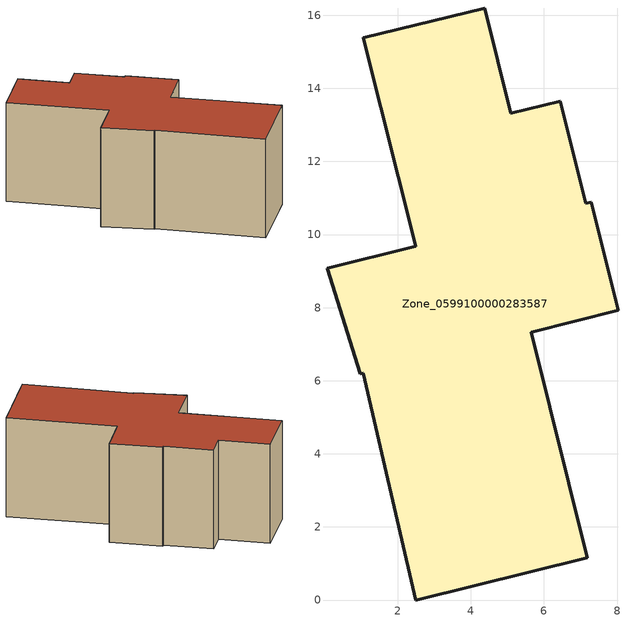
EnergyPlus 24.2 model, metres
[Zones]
Zone_0599100000283587
 floor ground (C_G): 0.98,6.19 0.06,9.07 2.5,9.68 1.05,15.38 4.38,16.2 5.09,13.31 6.44,13.65 7.14,10.86 7.29,10.89 8.04,7.93 5.65,7.33 7.19,1.16 2.49,0 1.05,6.21 z0
 wall outside (C_F): 8.04,7.93 7.29,10.89 7.14,10.86 6.44,13.65 5.09,13.31 4.38,16.2 1.05,15.38 2.5,9.68 0.06,9.07 0.98,6.19 1.05,6.21 2.49,0 7.19,1.16 5.65,7.33 8.04,7.93 z0:6.04
 roof outside (C_R): 0.06,9.07 0.98,6.19 1.05,6.21 2.49,0 7.19,1.16 5.65,7.33 8.04,7.93 7.29,10.89 7.14,10.86 6.44,13.65 5.09,13.31 4.38,16.2 1.05,15.38 2.5,9.68 z6.04
[BUILDING]
Pand.0599100000283587: North Axis=0; Terrain=City; Loads Convergence Tolerance Value=0.04; Temperature Convergence Tolerance Value=0.4; Solar Distribution=FullExterior; Maximum Number of Warmup Days=25; Minimum Number of Warmup Days=1
[Site:Location]
Rotterdam.The.Hague.AP_ZH_NLD Design_Conditions: Latitude=51.96; Longitude=4.45; Time Zone=1; Elevation=-4.5
[SITE:GROUNDTEMPERATURE:BUILDINGSURFACE]
18, 18, 18, 18, 18, 18, 18, 18, 18, 18, 18, 18
[MATERIAL] Thermal Absorptance=0.9; Solar Absorptance=0.7; Visible Absorptance=0.7
Name | Roughness | Thickness | Conductivity | Density | Specific Heat
G.TI.1965-1974 | MediumSmooth | 0.15 | 0.882353 | 540 | 1210
F.TI.1965-1974 | Rough | 0.3 | 0.697674 | 1920 | 840
R.TI.1965-1974 | MediumRough | 0.2 | 0.232558 | 1500 | 1000
[CONSTRUCTION]
C_G: G.TI.1965-1974
C_F: F.TI.1965-1974
C_R: R.TI.1965-1974
[ZONE]
Zone_0599100000283587: Type=1; Multiplier=1; Ceiling Height=Autocalculate; Volume=Autocalculate; Floor Area=autocalculate; Part of Total Floor Area=Yes
[ZONEINFILTRATION:DESIGNFLOWRATE]
Infil_Zone_0599100000283587: Zone or ZoneList or Space or SpaceList=Zone_0599100000283587; Schedule=AlwaysOn; Design Flow Rate Calculation Method=Flow/Area; Flow Rate per Floor Area=0.003; Constant Term Coefficient=1; Temperature Term Coefficient=0; Velocity Term Coefficient=0; Velocity Squared Term Coefficient=0
[HVACTEMPLATE:ZONE:IDEALLOADSAIRSYSTEM]
Zone_0599100000283587: Maximum Heating Supply Air Temperature=50; Minimum Cooling Supply Air Temperature=13; Maximum Heating Supply Air Humidity Ratio=0.0156; Minimum Cooling Supply Air Humidity Ratio=0.0077; Heating Limit=NoLimit; Cooling Limit=NoLimit; Dehumidification Control Type=ConstantSensibleHeatRatio; Cooling Sensible Heat Ratio=0.7; Dehumidification Setpoint=60; Humidification Control Type=None; Humidification Setpoint=30; Outdoor Air Method=None; Outdoor Air Flow Rate per Person=0.00944; Outdoor Air Flow Rate per Zone Floor Area=0; Outdoor Air Flow Rate per Zone=0; Demand Controlled Ventilation Type=None; Outdoor Air Economizer Type=NoEconomizer; Heat Recovery Type=None; Sensible Heat Recovery Effectiveness=0.7; Latent Heat Recovery Effectiveness=0.65
[ZONECONTROL:THERMOSTAT]
ThermostatControl_Zone_0599100000283587: Zone or ZoneList=Zone_0599100000283587; Control Type Schedule=DualSetpointControlType; Control 1=Thermostat_Zone_0599100000283587; Temperature Difference Between Cutout And Setpoint=0
[THERMOSTATSETPOINT:DUALSETPOINT]
Thermostat_Zone_0599100000283587: Heating Setpoint Temperature Schedule=HeatingSetpoint_Zone_0599100000283587; Cooling Setpoint Temperature Schedule=CoolingSetpoint_Zone_0599100000283587
[SCHEDULE:COMPACT]
HeatingSetpoint_Zone_0599100000283587: Through: 12/31, For: AllDays, Until: 24:00, 21
CoolingSetpoint_Zone_0599100000283587: Through: 12/31, For: AllDays, Until: 24:00, 24
DualSetpointControlType: Through: 12/31, For: AllDays, Until: 24:00, 4
AlwaysOn: Through: 12/31, For: AllDays, Until: 24:00, 1
